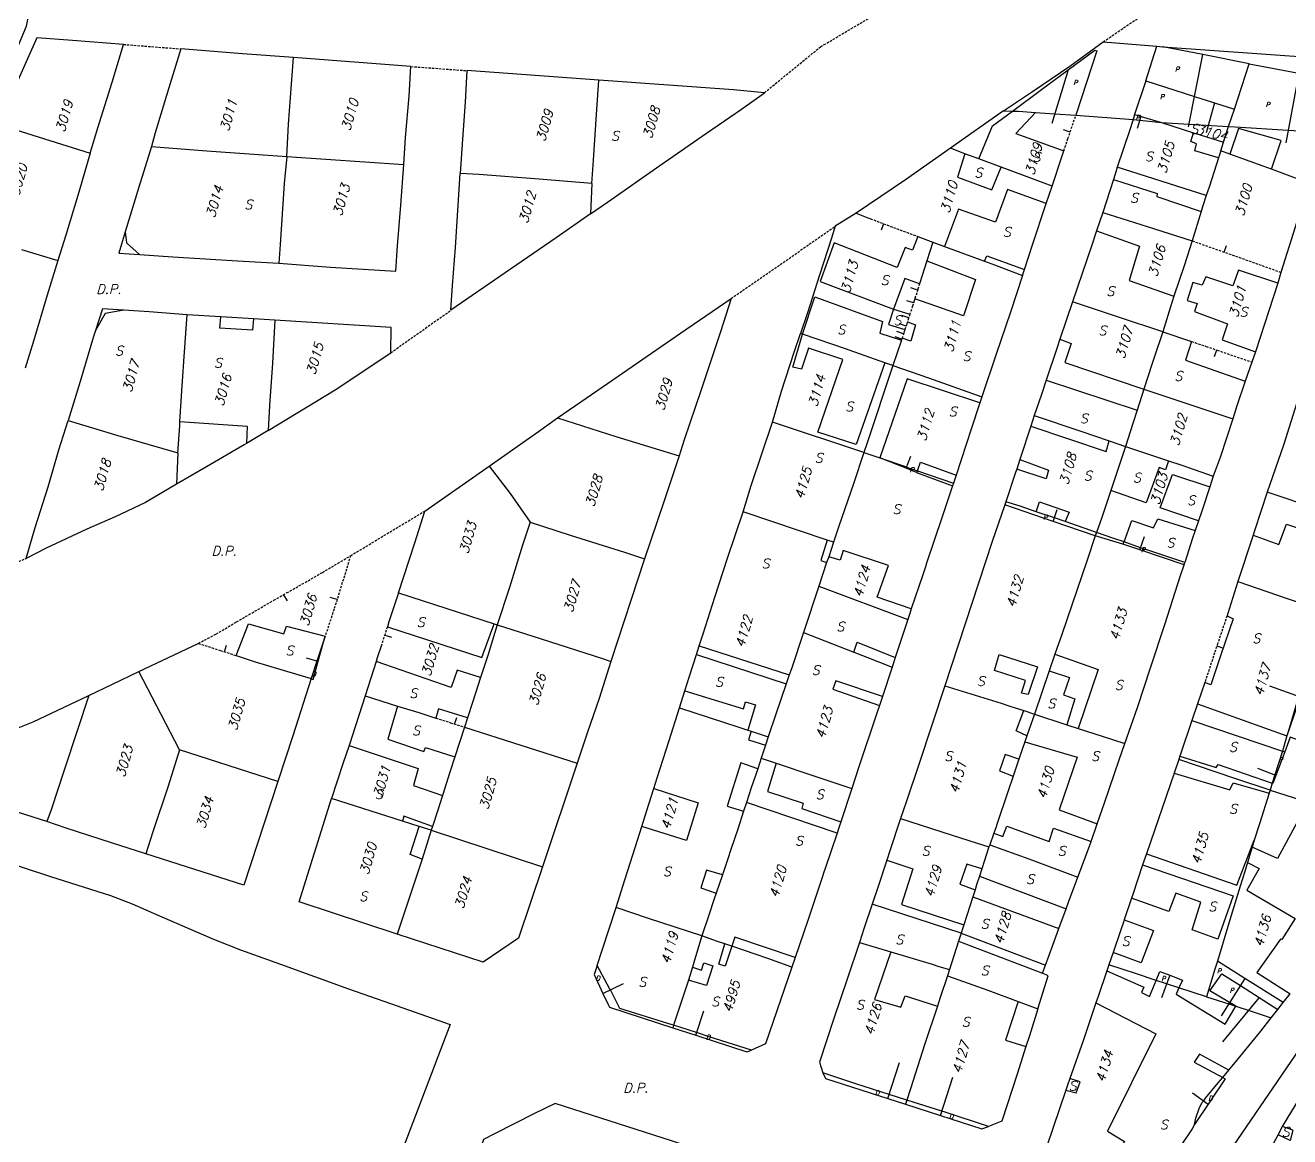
# Model space of a CAD drawing. Extents: x -334462 to -332769, y -29481 to -26664.
# Drawn here: x -333851.5 to -333717.1, y -28510.7 to -28392.5 of the extents above; entities that cross this region are included whole.
import ezdxf
from ezdxf.enums import TextEntityAlignment as Align

# ---------------------------------------------------------------- set-up
doc = ezdxf.new("R2010")
doc.units = 0
doc.header["$MEASUREMENT"] = 0
doc.linetypes.add('HIDDEN', pattern=[0.375, 0.25, -0.125])
for name, color, linetype in [('17', 7, 'CONTINUOUS'), ('18', 7, 'CONTINUOUS'), ('DP$DIVIDING$LINE', 7, 'CONTINUOUS'), ('ENC$$ST$$A$$TEXT', 7, 'CONTINUOUS'), ('ENCRO$$AREA$TEXT', 7, 'CONTINUOUS'), ('ENCROACHED$WALL', 7, 'CONTINUOUS'), ('MAP$SHEET$BOUND$', 7, 'CONTINUOUS'), ('PARCEL$BOUNDARY', 7, 'CONTINUOUS'), ('PARCEL$NUMBER', 7, 'CONTINUOUS'), ('STRUC$$FOOTPRINT', 7, 'CONTINUOUS')]:
    doc.layers.add(name, color=color, linetype=linetype)
doc.styles.add('ITALICT', font='ITALICT', dxfattribs={"height": 0.2})

msp = doc.modelspace()

# ---------------------------------------------------------------- linework, layer by layer
at = {"layer": '17', "color": 1, "linetype": 'Continuous'}
for p, q in [((-333740.45, -28403.91), (-333741.16, -28403.67)), ((-333824.06, -28453.1), (-333823.68, -28453.75))]:
    msp.add_line(p, q, dxfattribs=at)
at = {"layer": '18', "color": 1, "linetype": 'Continuous'}
for p, q in [((-333760.28, -28413.65), (-333760.55, -28414.35)), ((-333724.08, -28416.66), (-333723.83, -28415.96)), ((-333756.66, -28420.7), (-333757.38, -28420.48)), ((-333757.1, -28422.07), (-333757.81, -28421.84)), ((-333757.6, -28423.64), (-333758.32, -28423.41)), ((-333758.16, -28425.36), (-333758.87, -28425.12)), ((-333757.89, -28424.53), (-333758.6, -28424.31)), ((-333758.34, -28425.92), (-333759.05, -28425.68)), ((-333724.88, -28427.08), (-333725.12, -28427.79)), ((-333818.37, -28453.62), (-333819.09, -28453.4)), ((-333813.31, -28457.4), (-333812.59, -28457.63)), ((-333830.34, -28459.17), (-333830.11, -28458.45)), ((-333724.84, -28458.54), (-333724.13, -28458.78)), ((-333805.87, -28466.85), (-333805.64, -28466.14))]:
    msp.add_line(p, q, dxfattribs=at)
at = {"layer": 'DP$DIVIDING$LINE', "color": 30, "linetype": 'HIDDEN'}
for p, q in [((-333736.93, -28394.3), (-333726.29, -28387.09)), ((-333841.08, -28394.58), (-333834.98, -28395.06)), ((-333810.53, -28396.93), (-333804.56, -28397.37)), ((-333776.49, -28421.61), (-333765.41, -28413.92)), ((-333812.67, -28427.37), (-333806.27, -28422.85)), ((-333816.93, -28448.95), (-333809.05, -28444.2)), ((-333858.73, -28452.44), (-333851.43, -28449.24))]:
    msp.add_line(p, q, dxfattribs=at)
msp.add_lwpolyline([(-333772.95, -28399.72), (-333766.97, -28394.83), (-333757.17, -28389.03)], dxfattribs=at)
at = {"layer": 'ENC$$ST$$A$$TEXT', "color": 1, "linetype": 'Continuous'}
for p, q in [((-333727.86, -28403.33), (-333726.35, -28395.66)), ((-333740.66, -28397.3), (-333742.41, -28402.99)), ((-333716.13, -28397.63), (-333717.53, -28405.05)), ((-333725.09, -28400.79), (-333725.97, -28403.98)), ((-333732.92, -28402.25), (-333733.31, -28403.53)), ((-333757.89, -28439.65), (-333757.38, -28438.38)), ((-333742.24, -28445.3), (-333741.81, -28444.05)), ((-333733.03, -28448.33), (-333732.55, -28446.92)), ((-333820.38, -28460.19), (-333821.63, -28459.84)), ((-333715.96, -28463.99), (-333719.21, -28462.82)), ((-333718.57, -28472.31), (-333720.51, -28471.58)), ((-333729.85, -28493.57), (-333730.75, -28495.95)), ((-333790.11, -28495.49), (-333787.91, -28494.45)), ((-333720.36, -28495.93), (-333724.24, -28500.65)), ((-333780.24, -28499.94), (-333779.4, -28497.34)), ((-333759.81, -28506.68), (-333758.58, -28502.85)), ((-333754.23, -28508.47), (-333752.92, -28504.39)), ((-333725.79, -28507.3), (-333727.45, -28506.12))]:
    msp.add_line(p, q, dxfattribs=at)
at = {"layer": 'ENC$$ST$$A$$TEXT', "color": 30, "linetype": 'Continuous'}
msp.add_lwpolyline([(-333732.39, -28398.46), (-333727.23, -28400.11), (-333722.96, -28401.47)], dxfattribs=at)
at = {"layer": 'ENCRO$$AREA$TEXT', "color": 5, "linetype": 'Continuous'}
msp.add_line((-333721.87, -28493.9), (-333724.38, -28497.88), dxfattribs=at)
at = {"layer": 'ENCROACHED$WALL', "color": 5, "linetype": 'Continuous'}
for points in [[(-333715.5, -28467.13), (-333716.08, -28468.61), (-333717.07, -28468.26), (-333717.63, -28469.8)], [(-333717.8, -28496.47), (-333721.87, -28493.9), (-333724.79, -28492.06)]]:
    msp.add_lwpolyline(points, dxfattribs=at)
at = {"layer": 'MAP$SHEET$BOUND$', "color": 6, "linetype": 'Continuous'}
for points in [[(-333855.6, -28398.56), (-333853.9, -28398.63), (-333851.37, -28392.64), (-333850.1, -28386.03)], [(-333761.59, -28570.27), (-333751.45, -28555.11), (-333740.7, -28537.48), (-333715.03, -28499.92), (-333686.12, -28461.22), (-333669.68, -28442.41)]]:
    msp.add_lwpolyline(points, dxfattribs=at)
at = {"layer": 'PARCEL$BOUNDARY', "color": 7, "linetype": 'Continuous'}
for p, q in [((-333736.93, -28394.3), (-333731.23, -28394.78)), ((-333731.23, -28394.78), (-333730.58, -28394.83)), ((-333730.58, -28394.83), (-333667.71, -28399.4)), ((-333810.53, -28396.93), (-333823.01, -28395.98)), ((-333790.54, -28398.38), (-333804.56, -28397.37)), ((-333747.52, -28401.65), (-333753.18, -28405.63)), ((-333747.52, -28401.65), (-333746.59, -28401.68)), ((-333739.84, -28402.11), (-333733.74, -28402.55)), ((-333854.45, -28403.08), (-333844.6, -28406.13)), ((-333730.74, -28402.88), (-333727.35, -28403.97)), ((-333724.16, -28404.98), (-333723.63, -28403.31)), ((-333724.43, -28405.91), (-333724.16, -28404.98)), ((-333823.72, -28406.49), (-333811.28, -28407.36)), ((-333751.64, -28406.21), (-333753.18, -28405.63)), ((-333750.14, -28406.76), (-333751.64, -28406.21)), ((-333724.43, -28405.91), (-333724.67, -28406.65)), ((-333723.47, -28406.26), (-333724.43, -28405.91)), ((-333747.78, -28407.63), (-333750.14, -28406.76)), ((-333735.84, -28408.93), (-333736.98, -28412.45)), ((-333715.07, -28409.32), (-333719.05, -28407.86)), ((-333791.28, -28409.36), (-333791.44, -28412.61)), ((-333742.98, -28411.5), (-333742.34, -28409.66)), ((-333763.18, -28412.52), (-333765.41, -28413.92)), ((-333763.18, -28412.52), (-333761.94, -28413.02)), ((-333736.98, -28412.45), (-333737.63, -28414.42)), ((-333726.51, -28412.34), (-333727.48, -28415.47)), ((-333756.63, -28415.01), (-333755.05, -28415.6)), ((-333755.05, -28415.6), (-333755.68, -28417.6)), ((-333755.05, -28415.6), (-333753.8, -28416.06)), ((-333851.9, -28416.38), (-333848.04, -28417.56)), ((-333753.8, -28416.06), (-333749.56, -28417.63)), ((-333755.68, -28417.6), (-333756.45, -28420.03)), ((-333745.5, -28419.14), (-333745.3, -28418.52)), ((-333718.04, -28418.82), (-333718.36, -28419.98)), ((-333718.36, -28419.98), (-333720.73, -28427.26)), ((-333740.19, -28421.96), (-333741.54, -28425.94)), ((-333830.73, -28423.54), (-333834.3, -28423.33)), ((-333827.25, -28423.78), (-333830.73, -28423.54)), ((-333824.98, -28423.9), (-333827.25, -28423.78)), ((-333768.88, -28425.4), (-333769.11, -28425.32)), ((-333730.6, -28425.13), (-333727.54, -28426.17)), ((-333758.38, -28426.04), (-333759.29, -28428.74)), ((-333720.73, -28427.26), (-333721.15, -28428.36)), ((-333759.29, -28428.74), (-333760.15, -28428.44)), ((-333721.15, -28428.36), (-333721.83, -28430.38)), ((-333732.6, -28431.24), (-333733.33, -28433.49)), ((-333749.84, -28432.07), (-333750.04, -28432.68)), ((-333744.26, -28434.06), (-333744.64, -28435.18)), ((-333825.68, -28435.63), (-333828.01, -28437.01)), ((-333762.37, -28437.96), (-333772.09, -28434.75)), ((-333744.64, -28435.18), (-333745.8, -28438.73)), ((-333736.3, -28436.74), (-333734.57, -28437.33)), ((-333734.57, -28437.33), (-333729.99, -28438.85)), ((-333835.31, -28438.03), (-333835.44, -28441.36)), ((-333762.37, -28437.96), (-333760.66, -28438.55)), ((-333745.8, -28438.73), (-333746.13, -28439.75)), ((-333809.05, -28444.2), (-333802.2, -28439.43)), ((-333756.68, -28439.92), (-333752.84, -28441.23)), ((-333752.84, -28441.23), (-333752.94, -28441.51)), ((-333752.57, -28440.39), (-333752.84, -28441.23)), ((-333725.23, -28440.5), (-333725.61, -28441.64)), ((-333713.3, -28444.27), (-333719.51, -28442.19)), ((-333747.28, -28443.22), (-333747.39, -28443.53)), ((-333766.28, -28447.3), (-333775.22, -28444.3)), ((-333737.64, -28446.48), (-333740.97, -28445.32)), ((-333726.81, -28445.23), (-333727.17, -28446.27)), ((-333737.64, -28446.48), (-333737.77, -28446.84)), ((-333721, -28446.78), (-333722.61, -28451.71)), ((-333765.59, -28447.52), (-333766.28, -28447.3)), ((-333765.59, -28447.52), (-333766.11, -28449.06)), ((-333785.69, -28449.29), (-333789.26, -28460.2)), ((-333766.11, -28449.06), (-333766.33, -28449.68)), ((-333766.33, -28449.68), (-333767.17, -28452.18)), ((-333728.33, -28449.92), (-333728.25, -28449.67)), ((-333767.17, -28452.18), (-333768.79, -28457.13)), ((-333801.67, -28456.19), (-333801.34, -28456.29)), ((-333757.71, -28455.72), (-333759.04, -28459.77)), ((-333768.79, -28457.13), (-333763.45, -28459.2)), ((-333839.45, -28461.28), (-333833.13, -28458.27)), ((-333780.16, -28459.45), (-333779.87, -28458.55)), ((-333814.22, -28460.19), (-333815.39, -28463.87)), ((-333759.04, -28459.77), (-333759.38, -28460.8)), ((-333759.38, -28460.8), (-333760.4, -28463.92)), ((-333742.66, -28461.19), (-333744.22, -28465.8)), ((-333770.3, -28461.63), (-333770.62, -28462.58)), ((-333726.12, -28462.43), (-333726.9, -28464.72)), ((-333815.39, -28463.87), (-333817.08, -28469.12)), ((-333815.39, -28463.87), (-333811.95, -28464.94)), ((-333781.98, -28465.14), (-333781.41, -28463.33)), ((-333760.4, -28463.92), (-333760.72, -28464.89)), ((-333745.38, -28465.42), (-333744.22, -28465.8)), ((-333726.9, -28464.72), (-333727.5, -28466.47)), ((-333804.51, -28466.2), (-333804.83, -28467.18)), ((-333744.22, -28465.8), (-333740.8, -28466.92)), ((-333740.8, -28466.92), (-333739.61, -28467.31)), ((-333727.5, -28466.47), (-333728.78, -28470.28)), ((-333804.83, -28467.18), (-333805.84, -28470.33)), ((-333804.83, -28467.18), (-333792.86, -28471.02)), ((-333774.72, -28467.5), (-333774.36, -28467.62)), ((-333774.36, -28467.62), (-333772.54, -28468.22)), ((-333772.54, -28468.22), (-333772.83, -28469.1)), ((-333745.04, -28468.1), (-333745.27, -28468.76)), ((-333717.4, -28468.12), (-333717.89, -28469.72)), ((-333824.67, -28472.97), (-333835.11, -28469.59)), ((-333772.83, -28469.1), (-333773.28, -28470.48)), ((-333745.27, -28468.76), (-333745.89, -28470.58)), ((-333792.86, -28471.02), (-333796.53, -28482.02)), ((-333773.28, -28470.48), (-333773.66, -28471.6)), ((-333773.28, -28470.48), (-333771.69, -28471.01)), ((-333745.89, -28470.58), (-333746.5, -28472.39)), ((-333728.9, -28470.63), (-333729.39, -28472.07)), ((-333728.78, -28470.28), (-333728.9, -28470.63)), ((-333729.39, -28472.07), (-333732.33, -28480.64)), ((-333763.64, -28473.69), (-333764.83, -28477.24)), ((-333718.96, -28473.13), (-333719.19, -28473.87)), ((-333811.42, -28477.19), (-333818.96, -28474.78)), ((-333719.19, -28473.87), (-333719.3, -28474.21)), ((-333774.86, -28475.2), (-333775.16, -28476.13)), ((-333809.63, -28477.75), (-333811.42, -28477.19)), ((-333738.22, -28479.35), (-333737.56, -28477.46)), ((-333808.36, -28478.15), (-333809.63, -28477.75)), ((-333808.36, -28478.15), (-333809.34, -28481.21)), ((-333808.23, -28477.76), (-333808.36, -28478.15)), ((-333808.36, -28478.15), (-333796.53, -28482.02)), ((-333749.08, -28479.92), (-333749.84, -28482.26)), ((-333748.97, -28479.71), (-333749.08, -28479.92)), ((-333721.09, -28479.93), (-333721.59, -28481.56)), ((-333720.87, -28479.21), (-333721.09, -28479.93)), ((-333809.34, -28481.21), (-333811.97, -28489.21)), ((-333777.41, -28482.89), (-333778.07, -28484.85)), ((-333749.84, -28482.26), (-333750.09, -28483.04)), ((-333750.79, -28485.22), (-333751.73, -28488.19)), ((-333750.55, -28484.48), (-333750.79, -28485.22)), ((-333733.91, -28485.36), (-333734.7, -28487.69)), ((-333741.64, -28488.59), (-333740.87, -28486.52)), ((-333752.03, -28489.09), (-333752.31, -28489.95)), ((-333776.4, -28490.49), (-333777.14, -28490.23)), ((-333762.83, -28490.1), (-333759.52, -28491.09)), ((-333752.31, -28489.95), (-333753.28, -28492.96)), ((-333735.88, -28491.15), (-333736.33, -28492.46)), ((-333769.67, -28491.67), (-333770.02, -28492.7)), ((-333743.38, -28493.35), (-333743.08, -28492.51)), ((-333736.33, -28492.46), (-333736.54, -28493.1)), ((-333780.6, -28492.72), (-333781.03, -28494.08)), ((-333753.28, -28492.96), (-333753.47, -28493.63)), ((-333725.96, -28495.86), (-333728.88, -28494.91)), ((-333745.96, -28496.37), (-333743.89, -28497.15)), ((-333718.37, -28497.2), (-333717.8, -28496.47)), ((-333717.8, -28496.47), (-333717.07, -28495.54)), ((-333719.08, -28498.1), (-333718.37, -28497.2)), ((-333717.86, -28509.66), (-333713.48, -28502.4)), ((-333724.22, -28504.44), (-333723.58, -28503.67)), ((-333718.33, -28510.55), (-333717.86, -28509.66)), ((-333716.77, -28510.05), (-333717.86, -28509.66))]:
    msp.add_line(p, q, dxfattribs=at)
for points in [[(-333841.08, -28394.58), (-333846.48, -28394.16), (-333850.28, -28393.87), (-333851.98, -28397.7), (-333854.45, -28403.08)], [(-333747.52, -28401.65), (-333744.43, -28399.59), (-333740.49, -28396.88), (-333736.93, -28394.3)], [(-333844.6, -28406.13), (-333843.81, -28403.45), (-333842.29, -28398.6), (-333841.08, -28394.58)], [(-333834.98, -28395.06), (-333836.27, -28399.21), (-333837.71, -28404), (-333838.11, -28405.45)], [(-333823.01, -28395.98), (-333828.44, -28395.57), (-333834.98, -28395.06)], [(-333823.72, -28406.49), (-333823.54, -28403.06), (-333823.01, -28395.98)], [(-333811.28, -28407.36), (-333811.08, -28404.47), (-333810.72, -28400.08), (-333810.53, -28396.93)], [(-333804.56, -28397.37), (-333804.77, -28400.74), (-333805.03, -28404.66), (-333805.28, -28408.3)], [(-333791.28, -28409.36), (-333791.12, -28406.89), (-333790.81, -28402.03), (-333790.54, -28398.38)], [(-333772.95, -28399.72), (-333776.22, -28399.41), (-333790.54, -28398.38)], [(-333791.44, -28412.61), (-333789.62, -28411.34), (-333784.06, -28407.45), (-333779.09, -28404.01), (-333775.39, -28401.46), (-333772.95, -28399.72)], [(-333746.59, -28401.68), (-333745.95, -28401.69), (-333744.12, -28401.82)], [(-333744.12, -28401.82), (-333742.09, -28401.96), (-333739.84, -28402.11)], [(-333733.74, -28402.55), (-333734.15, -28403.77), (-333735.43, -28407.64)], [(-333733.74, -28402.55), (-333733.03, -28402.62), (-333730.74, -28402.88)], [(-333730.74, -28402.88), (-333727.81, -28403.06), (-333723.63, -28403.31)], [(-333723.63, -28403.31), (-333722.89, -28403.33), (-333717.28, -28403.7), (-333715.49, -28403.82), (-333713.34, -28403.97)], [(-333727.35, -28403.97), (-333727.1, -28404.05), (-333724.16, -28404.98)], [(-333844.6, -28406.13), (-333845.82, -28410.29), (-333847.21, -28414.85), (-333848.04, -28417.56)], [(-333838.11, -28405.45), (-333839.45, -28409.76), (-333840.89, -28414.51)], [(-333838.11, -28405.45), (-333832.23, -28405.9), (-333823.72, -28406.49)], [(-333823.72, -28406.49), (-333823.98, -28409.36), (-333824.41, -28415.87), (-333824.56, -28417.85)], [(-333753.18, -28405.63), (-333757.95, -28408.97), (-333763.18, -28412.52)], [(-333742.34, -28409.66), (-333741.33, -28406.52), (-333741.12, -28405.9)], [(-333719.05, -28407.86), (-333720.43, -28407.35), (-333723.47, -28406.26)], [(-333824.56, -28417.85), (-333819.06, -28418.26), (-333812.13, -28418.7), (-333811.93, -28415.99), (-333811.6, -28411.68), (-333811.28, -28407.36)], [(-333742.34, -28409.66), (-333747.12, -28407.87), (-333747.78, -28407.63)], [(-333735.43, -28407.64), (-333735.55, -28408.02), (-333735.84, -28408.93)], [(-333724.67, -28406.65), (-333725.64, -28409.66), (-333725.97, -28410.65)], [(-333806.27, -28422.85), (-333806.1, -28420.21), (-333805.79, -28416.18), (-333805.5, -28411.68), (-333805.28, -28408.3)], [(-333791.28, -28409.36), (-333796.9, -28408.92), (-333803.3, -28408.43), (-333805.28, -28408.3)], [(-333715.07, -28409.32), (-333716.54, -28414.01), (-333718.04, -28418.82)], [(-333745.3, -28418.52), (-333744.43, -28415.91), (-333742.98, -28411.5)], [(-333725.97, -28410.65), (-333726.36, -28411.87), (-333726.51, -28412.34)], [(-333791.44, -28412.61), (-333795.08, -28415.14), (-333800.51, -28418.86), (-333806.27, -28422.85)], [(-333736.98, -28412.45), (-333731.57, -28414.15), (-333727.48, -28415.47)], [(-333840.89, -28414.51), (-333841.56, -28416.78), (-333839.37, -28416.93)], [(-333765.41, -28413.92), (-333765.8, -28415.17), (-333767.09, -28419.11), (-333768.38, -28423.12), (-333769.11, -28425.32)], [(-333737.63, -28414.42), (-333738.14, -28415.93), (-333740.19, -28421.96)], [(-333727.48, -28415.47), (-333728.32, -28418.12), (-333729.41, -28421.35)], [(-333839.37, -28416.93), (-333835.84, -28417.17), (-333828.96, -28417.61), (-333824.56, -28417.85)], [(-333848.04, -28417.56), (-333849.17, -28421.24), (-333850.65, -28426.14), (-333851.53, -28429)], [(-333749.56, -28417.63), (-333748.78, -28417.92), (-333745.5, -28419.14)], [(-333745.5, -28419.14), (-333746.8, -28423.05), (-333748.3, -28427.51), (-333749.84, -28432.07)], [(-333794.93, -28434.3), (-333793.01, -28432.99), (-333789.04, -28430.25), (-333781.85, -28425.28), (-333776.49, -28421.61)], [(-333776.49, -28421.61), (-333777.62, -28425.16), (-333779.67, -28431.3), (-333781.46, -28436.64), (-333782, -28438.33)], [(-333730.6, -28425.13), (-333735.3, -28423.57), (-333740.19, -28421.96)], [(-333729.41, -28421.35), (-333729.79, -28422.48), (-333730.6, -28425.13)], [(-333841.05, -28422.84), (-333843.29, -28422.69), (-333844.04, -28425)], [(-333834.3, -28423.33), (-333838.33, -28423.02), (-333841.05, -28422.84)], [(-333835.07, -28434.67), (-333834.82, -28430.88), (-333834.59, -28427.28), (-333834.3, -28423.33)], [(-333824.98, -28423.9), (-333825.25, -28428.46), (-333825.54, -28432.99), (-333825.68, -28435.63)], [(-333812.67, -28427.37), (-333812.62, -28424.7), (-333824.98, -28423.9)], [(-333844.04, -28425), (-333844.25, -28425.63), (-333845.68, -28430.43), (-333846.95, -28434.58)], [(-333772.09, -28434.75), (-333771.14, -28431.47), (-333769.77, -28427.32), (-333769.11, -28425.32)], [(-333730.6, -28425.13), (-333731.53, -28427.87), (-333731.77, -28428.61), (-333732.6, -28431.24)], [(-333760.15, -28428.44), (-333763.93, -28427.11), (-333764.22, -28427), (-333768.88, -28425.4)], [(-333741.54, -28425.94), (-333741.87, -28426.91), (-333742.99, -28430.28)], [(-333825.68, -28435.63), (-333818.57, -28431.33), (-333812.67, -28427.37)], [(-333759.29, -28428.74), (-333762.05, -28437.06), (-333762.37, -28437.96)], [(-333759.29, -28428.74), (-333755.5, -28430.04), (-333749.84, -28432.07)], [(-333742.99, -28430.28), (-333743.5, -28431.81), (-333744.26, -28434.06)], [(-333721.83, -28430.38), (-333722.72, -28433.03), (-333723.17, -28434.41)], [(-333750.04, -28432.68), (-333750.98, -28435.5), (-333752.57, -28440.39)], [(-333716.36, -28432.7), (-333717.76, -28437.18), (-333719.51, -28442.19)], [(-333851.43, -28449.24), (-333850.46, -28445.95), (-333849.09, -28441.63), (-333847.93, -28437.69), (-333846.95, -28434.58)], [(-333846.95, -28434.58), (-333841.66, -28436.17), (-333835.31, -28438.03)], [(-333835.31, -28438.03), (-333835.1, -28435.13), (-333835.07, -28434.67)], [(-333802.2, -28439.43), (-333796.95, -28435.76), (-333794.93, -28434.3)], [(-333794.93, -28434.3), (-333788.73, -28436.29), (-333782, -28438.33)], [(-333744.26, -28434.06), (-333739.32, -28435.72), (-333736.3, -28436.74)], [(-333733.33, -28433.49), (-333733.78, -28434.9), (-333734.57, -28437.33)], [(-333723.17, -28434.41), (-333724.51, -28438.51), (-333725.23, -28440.5)], [(-333775.22, -28444.3), (-333774.36, -28441.49), (-333772.09, -28434.75)], [(-333828.01, -28437.01), (-333828.23, -28437.15), (-333832.26, -28439.51), (-333835.44, -28441.36)], [(-333734.57, -28437.33), (-333735.74, -28440.84), (-333736.13, -28442.02)], [(-333782, -28438.33), (-333783.61, -28443.1), (-333785.05, -28447.4), (-333785.69, -28449.29)], [(-333762.37, -28437.96), (-333763.49, -28441.3), (-333765.02, -28445.8), (-333765.59, -28447.52)], [(-333760.66, -28438.55), (-333758.06, -28439.44), (-333757.84, -28439.52), (-333756.68, -28439.92)], [(-333802.2, -28439.43), (-333799.98, -28442.35), (-333797.84, -28445.38)], [(-333746.13, -28439.75), (-333746.24, -28440.09), (-333747.28, -28443.22)], [(-333729.99, -28438.85), (-333728.56, -28439.32), (-333725.23, -28440.5)], [(-333835.44, -28441.36), (-333838.72, -28443.28), (-333841.96, -28444.82), (-333844.96, -28446.12), (-333849.29, -28448.15), (-333851.43, -28449.24)], [(-333752.94, -28441.51), (-333754.06, -28444.81), (-333755.71, -28449.76), (-333755.83, -28450.12), (-333756.12, -28450.98), (-333757.33, -28454.61)], [(-333736.13, -28442.02), (-333737.09, -28444.9), (-333737.64, -28446.48)], [(-333725.61, -28441.64), (-333726.46, -28444.23), (-333726.81, -28445.23)], [(-333719.51, -28442.19), (-333720.85, -28446.32), (-333721, -28446.78)], [(-333747.39, -28443.53), (-333748.72, -28447.44), (-333753.76, -28462.78)], [(-333744.05, -28444.28), (-333745.76, -28443.7), (-333747.28, -28443.22)], [(-333811.84, -28452.91), (-333810.11, -28447.58), (-333809.05, -28444.2)], [(-333797.84, -28445.38), (-333798.65, -28447.84), (-333800.05, -28452.35), (-333801.34, -28456.29)], [(-333797.84, -28445.38), (-333793.59, -28446.78), (-333787.8, -28448.59), (-333785.69, -28449.29)], [(-333779.87, -28458.55), (-333779.45, -28457.27), (-333778.21, -28453.37), (-333776.86, -28449.23), (-333775.22, -28444.3)], [(-333740.97, -28445.32), (-333742.12, -28444.93), (-333744.05, -28444.28)], [(-333734.72, -28447.48), (-333735.79, -28447.11), (-333737.64, -28446.48)], [(-333727.17, -28446.27), (-333727.45, -28447.07), (-333728.25, -28449.67)], [(-333737.77, -28446.84), (-333738.65, -28449.41), (-333741.32, -28457.34), (-333742.06, -28459.41)], [(-333728.25, -28449.67), (-333731.77, -28448.52), (-333732.95, -28448.1), (-333734.72, -28447.48)], [(-333734.63, -28468.91), (-333733.28, -28465.1), (-333731.92, -28460.88), (-333730.38, -28456.28), (-333728.7, -28451.07), (-333728.33, -28449.92)], [(-333722.61, -28451.71), (-333723.68, -28455.08), (-333723.77, -28455.35)], [(-333722.61, -28451.71), (-333717.37, -28453.49), (-333713.72, -28454.72)], [(-333811.84, -28452.91), (-333812.85, -28456), (-333813.02, -28456.53)], [(-333811.84, -28452.91), (-333805.48, -28454.96), (-333801.67, -28456.19)], [(-333757.33, -28454.61), (-333757.5, -28455.11), (-333757.71, -28455.72)], [(-333819.64, -28457.52), (-333820.51, -28460.15), (-333821.13, -28462)], [(-333801.34, -28456.29), (-333802.34, -28459.56), (-333803.11, -28461.89)], [(-333801.34, -28456.29), (-333796.78, -28457.76), (-333790.06, -28459.92), (-333789.26, -28460.2)], [(-333768.79, -28457.13), (-333770.08, -28460.98), (-333770.3, -28461.63)], [(-333813.62, -28458.36), (-333814.1, -28459.82), (-333814.22, -28460.19)], [(-333829.08, -28459.57), (-333827.07, -28460.22), (-333821.13, -28462)], [(-333789.26, -28460.2), (-333790.52, -28464.14), (-333791.74, -28467.72), (-333792.86, -28471.02)], [(-333781.41, -28463.33), (-333780.91, -28461.76), (-333780.16, -28459.45)], [(-333763.45, -28459.2), (-333762.04, -28459.75), (-333759.38, -28460.8)], [(-333742.06, -28459.41), (-333742.1, -28459.52), (-333742.66, -28461.19)], [(-333844.76, -28463.83), (-333842.25, -28462.6), (-333839.45, -28461.28)], [(-333835.11, -28469.59), (-333837.06, -28465.82), (-333839.45, -28461.28)], [(-333715.29, -28461.02), (-333715.76, -28462.57), (-333715.96, -28463.23), (-333717.12, -28467.23), (-333717.4, -28468.12)], [(-333821.13, -28462), (-333823.08, -28468.12), (-333824.67, -28472.97)], [(-333803.11, -28461.89), (-333803.99, -28464.56), (-333804.51, -28466.2)], [(-333770.62, -28462.58), (-333771.72, -28465.8), (-333772.54, -28468.22)], [(-333753.76, -28462.78), (-333756.51, -28471.04), (-333757.84, -28475.04), (-333758.47, -28476.91)], [(-333753.76, -28462.78), (-333747.78, -28464.65), (-333746.85, -28464.95), (-333745.38, -28465.42)], [(-333866.47, -28471.68), (-333859.52, -28469.5), (-333852.28, -28467.25), (-333850.69, -28466.61), (-333844.76, -28463.83)], [(-333844.76, -28463.83), (-333845.97, -28467.47), (-333847.39, -28471.77), (-333848.76, -28475.99), (-333849.22, -28477.23)], [(-333811.95, -28464.94), (-333809.69, -28465.64), (-333807.87, -28466.22)], [(-333784.71, -28473.72), (-333784.36, -28472.58), (-333783.07, -28468.6), (-333781.98, -28465.14)], [(-333781.98, -28465.14), (-333775.68, -28467.19), (-333774.72, -28467.5)], [(-333760.72, -28464.89), (-333760.98, -28465.68), (-333762.9, -28471.39), (-333763.64, -28473.69)], [(-333744.22, -28465.8), (-333744.84, -28467.52), (-333745.04, -28468.1)], [(-333739.61, -28467.31), (-333737.05, -28468.15), (-333734.63, -28468.91)], [(-333835.11, -28469.59), (-333836.34, -28473.46), (-333837.97, -28478.33), (-333838.71, -28480.64)], [(-333817.08, -28469.12), (-333817.74, -28471.08), (-333818.96, -28474.78)], [(-333737.56, -28477.46), (-333736.79, -28475.24), (-333735.22, -28470.65), (-333734.63, -28468.91)], [(-333805.84, -28470.33), (-333806.37, -28471.98), (-333807.16, -28474.44)], [(-333771.69, -28471.01), (-333767.8, -28472.31), (-333763.64, -28473.69)], [(-333719.19, -28473.87), (-333722.94, -28472.63), (-333728.9, -28470.63)], [(-333717.89, -28469.72), (-333718.34, -28471.15), (-333718.69, -28472.26), (-333718.96, -28473.13)], [(-333849.22, -28477.23), (-333855.06, -28475.39), (-333862.84, -28472.89), (-333866.47, -28471.68)], [(-333773.66, -28471.6), (-333774.36, -28473.64), (-333774.86, -28475.2)], [(-333869.3, -28472.66), (-333865.56, -28475.02), (-333858.2, -28479.6), (-333856.41, -28480.6), (-333854.8, -28481.12), (-333848.83, -28483.05), (-333842.46, -28485.07), (-333840.16, -28485.96), (-333837.24, -28487.23), (-333831.52, -28489.74), (-333828.63, -28490.88), (-333824.4, -28492.4), (-333817.17, -28495.01), (-333812.69, -28496.58), (-333806.36, -28498.82), (-333807.36, -28501.48), (-333809.29, -28506.53), (-333811.63, -28512.66), (-333812.77, -28515.58)], [(-333824.67, -28472.97), (-333828.28, -28483.99), (-333838.71, -28480.64)], [(-333746.5, -28472.39), (-333747.02, -28473.96), (-333748.27, -28477.65), (-333748.31, -28477.77), (-333748.54, -28478.45)], [(-333811.97, -28489.21), (-333822.41, -28485.77), (-333818.96, -28474.78)], [(-333807.16, -28474.44), (-333807.71, -28476.13), (-333808.23, -28477.76)], [(-333785.98, -28477.76), (-333785.48, -28476.17), (-333784.71, -28473.72)], [(-333719.3, -28474.21), (-333720.33, -28477.46), (-333720.87, -28479.21)], [(-333719.19, -28473.87), (-333714.2, -28475.48), (-333709.52, -28477.05)], [(-333775.16, -28476.13), (-333775.77, -28478.02), (-333776.51, -28480.21), (-333776.83, -28481.17), (-333777.24, -28482.36), (-333777.41, -28482.89)], [(-333838.71, -28480.64), (-333842.34, -28479.48), (-333847.16, -28477.92), (-333849.22, -28477.23)], [(-333764.83, -28477.24), (-333765.08, -28477.98), (-333765.22, -28478.46)], [(-333758.47, -28476.91), (-333759.62, -28480.33), (-333759.94, -28481.33)], [(-333758.47, -28476.91), (-333753.1, -28478.63), (-333751.2, -28479.24), (-333749.08, -28479.92)], [(-333788.71, -28486.35), (-333787.78, -28483.42), (-333786.64, -28479.86), (-333785.98, -28477.76)], [(-333765.22, -28478.46), (-333766.5, -28482.23), (-333766.64, -28482.62), (-333766.82, -28483.18), (-333768.33, -28487.73), (-333769.67, -28491.67)], [(-333748.54, -28478.45), (-333748.58, -28478.55), (-333748.97, -28479.71)], [(-333748.97, -28479.71), (-333744.82, -28481.19), (-333739.62, -28483.14)], [(-333739.62, -28483.14), (-333738.39, -28479.85), (-333738.22, -28479.35)], [(-333759.94, -28481.33), (-333760.85, -28484.12), (-333761.48, -28486.01)], [(-333732.33, -28480.64), (-333732.6, -28481.42), (-333732.74, -28481.84)], [(-333721.59, -28481.56), (-333721.89, -28482.52), (-333722.37, -28484.09), (-333723.47, -28487.68), (-333724.79, -28492.06)], [(-333796.53, -28482.02), (-333799.1, -28489.63), (-333802.85, -28492.17), (-333811.97, -28489.21)], [(-333750.09, -28483.04), (-333750.39, -28483.95), (-333750.55, -28484.48)], [(-333732.74, -28481.84), (-333733.78, -28484.97), (-333733.91, -28485.36)], [(-333740.87, -28486.52), (-333740.61, -28485.81), (-333739.62, -28483.14)], [(-333778.07, -28484.85), (-333778.28, -28485.45), (-333778.86, -28487.18), (-333779.6, -28489.38)], [(-333790.73, -28492.54), (-333790.15, -28490.78), (-333788.71, -28486.35)], [(-333779.6, -28489.38), (-333785.25, -28487.52), (-333788.71, -28486.35)], [(-333761.48, -28486.01), (-333762.34, -28488.54), (-333762.83, -28490.1)], [(-333751.73, -28488.19), (-333751.84, -28488.51), (-333752.03, -28489.09)], [(-333734.7, -28487.69), (-333734.75, -28487.82), (-333735.09, -28488.83), (-333735.88, -28491.15)], [(-333779.6, -28489.38), (-333780.36, -28491.97), (-333780.6, -28492.72)], [(-333777.14, -28490.23), (-333777.94, -28489.96), (-333779.6, -28489.38)], [(-333743.08, -28492.51), (-333742.3, -28490.36), (-333741.64, -28488.59)], [(-333770.02, -28492.7), (-333772.59, -28491.8), (-333776.4, -28490.49)], [(-333762.83, -28490.1), (-333764.15, -28493.99), (-333765.56, -28498.18), (-333767.1, -28502.81), (-333766.75, -28503.94)], [(-333759.52, -28491.09), (-333755.13, -28492.39), (-333754.4, -28492.62), (-333753.28, -28492.96)], [(-333731.29, -28494.12), (-333733.5, -28493.39), (-333736.33, -28492.46)], [(-333724.79, -28492.06), (-333725.05, -28492.91), (-333725.96, -28495.86)], [(-333782.6, -28498.89), (-333783.22, -28498.69), (-333788.3, -28497.09), (-333789.32, -28495.12), (-333789.4, -28494.98), (-333790.73, -28492.54)], [(-333770.02, -28492.7), (-333772.84, -28500.85), (-333774.3, -28501.54)], [(-333753.47, -28493.63), (-333754.26, -28495.93), (-333754.56, -28496.85)], [(-333753.47, -28493.63), (-333749.2, -28495.15), (-333745.96, -28496.37)], [(-333743.89, -28497.15), (-333742.78, -28493.62), (-333743.38, -28493.35)], [(-333736.54, -28493.1), (-333737.48, -28495.83), (-333737.71, -28496.49)], [(-333781.03, -28494.08), (-333781.61, -28495.91), (-333782.6, -28498.89)], [(-333728.88, -28494.91), (-333730.19, -28494.48), (-333731.29, -28494.12)], [(-333737.71, -28496.49), (-333739.04, -28500.45), (-333740.47, -28504.55)], [(-333725.96, -28495.86), (-333723.58, -28496.62), (-333722.84, -28496.86)], [(-333754.56, -28496.85), (-333755.88, -28500.85), (-333757.42, -28505.63), (-333757.82, -28506.84)], [(-333743.89, -28497.15), (-333744.78, -28500.01), (-333745.14, -28501.13)], [(-333722.84, -28496.86), (-333721.43, -28497.31), (-333719.08, -28498.1)], [(-333774.3, -28501.54), (-333778.8, -28500.11), (-333780.16, -28499.67), (-333782.6, -28498.89)], [(-333723.58, -28503.67), (-333722.72, -28502.64), (-333720.16, -28499.51), (-333719.08, -28498.1)], [(-333745.14, -28501.13), (-333746.06, -28504.08), (-333747.7, -28509.09), (-333749.12, -28509.64)], [(-333757.82, -28506.84), (-333759.67, -28506.25), (-333763.21, -28505.12), (-333766.75, -28503.94)], [(-333740.47, -28504.55), (-333740.71, -28505.26), (-333740.89, -28505.77)], [(-333727.24, -28509.44), (-333727.07, -28508.78), (-333726.7, -28507.63), (-333726.4, -28507.11), (-333726.28, -28506.96), (-333726.06, -28506.65), (-333724.7, -28505.01), (-333724.22, -28504.44)], [(-333740.89, -28505.77), (-333742.89, -28511.63), (-333742.24, -28511.85)], [(-333777.32, -28513.01), (-333782.81, -28511.17), (-333790.33, -28508.76), (-333795.19, -28507.2), (-333797.47, -28508.31), (-333801.57, -28510.38), (-333802.81, -28511.02), (-333803.75, -28513.95), (-333805.25, -28518.55), (-333806.99, -28523.8), (-333808.27, -28527.65)], [(-333749.12, -28509.64), (-333753.72, -28508.14), (-333754.09, -28508.02), (-333757.82, -28506.84)], [(-333729.05, -28512.23), (-333727.81, -28510.44), (-333727.43, -28509.88), (-333727.24, -28509.44)], [(-333723.14, -28519.22), (-333719.88, -28513.44), (-333718.33, -28510.55)]]:
    msp.add_lwpolyline(points, dxfattribs=at)
at = {"layer": 'PARCEL$BOUNDARY', "color": 2, "linetype": 'HIDDEN'}
for points in [[(-333741.12, -28405.9), (-333740.68, -28404.6), (-333739.84, -28402.11)], [(-333761.94, -28413.02), (-333761.68, -28413.12), (-333759.24, -28414.04), (-333756.63, -28415.01)], [(-333727.48, -28415.47), (-333723.57, -28416.84), (-333718.04, -28418.82)], [(-333756.45, -28420.03), (-333756.62, -28420.59), (-333756.64, -28420.64), (-333756.96, -28421.64)], [(-333756.96, -28421.64), (-333757.03, -28421.86), (-333757.2, -28422.4), (-333757.49, -28423.28)], [(-333757.49, -28423.28), (-333757.62, -28423.7), (-333757.74, -28424.07)], [(-333758.01, -28424.91), (-333758.05, -28425.03), (-333758.13, -28425.28), (-333758.31, -28425.82)], [(-333757.74, -28424.07), (-333757.82, -28424.33), (-333758.01, -28424.91)], [(-333758.31, -28425.82), (-333758.36, -28425.96), (-333758.38, -28426.04)], [(-333727.54, -28426.17), (-333726, -28426.69), (-333724.83, -28427.09), (-333721.15, -28428.36)], [(-333833.13, -28458.27), (-333831.24, -28457.29), (-333829.07, -28455.99), (-333825.1, -28453.69), (-333823.73, -28452.91), (-333819.92, -28450.73), (-333816.93, -28448.95)], [(-333816.93, -28448.95), (-333818.48, -28453.98), (-333818.69, -28454.65), (-333819.64, -28457.52)], [(-333723.77, -28455.35), (-333724.76, -28458.27), (-333725.09, -28459.28), (-333726.12, -28462.43)], [(-333813.02, -28456.53), (-333813.27, -28457.28), (-333813.62, -28458.36)], [(-333833.13, -28458.27), (-333830.79, -28459.02), (-333829.08, -28459.57)], [(-333807.87, -28466.22), (-333806.31, -28466.71), (-333804.83, -28467.18)]]:
    msp.add_lwpolyline(points, dxfattribs=at)
at = {"layer": 'STRUC$$FOOTPRINT', "color": 1, "linetype": 'Continuous'}
for p, q in [((-333732.39, -28398.46), (-333731.23, -28394.78)), ((-333722.96, -28401.47), (-333721.4, -28396.64)), ((-333732.39, -28398.46), (-333733.62, -28402.04)), ((-333733.62, -28402.04), (-333733.74, -28402.55)), ((-333723.63, -28403.31), (-333722.96, -28401.47)), ((-333725.97, -28410.65), (-333735.43, -28407.64)), ((-333759.23, -28422.72), (-333757.49, -28423.28)), ((-333742.99, -28430.28), (-333733.33, -28433.49)), ((-333732.6, -28431.24), (-333723.17, -28434.41)), ((-333756.68, -28439.92), (-333756.78, -28440.1)), ((-333756.78, -28440.1), (-333752.94, -28441.51)), ((-333734.85, -28447.72), (-333737.77, -28446.84)), ((-333734.85, -28447.72), (-333734.72, -28447.48)), ((-333767.17, -28452.18), (-333757.71, -28455.72)), ((-333779.87, -28458.55), (-333770.3, -28461.63)), ((-333780.16, -28459.45), (-333770.62, -28462.58)), ((-333747.98, -28459.45), (-333743.91, -28460.78)), ((-333726.9, -28464.72), (-333717.4, -28468.12)), ((-333727.5, -28466.47), (-333717.89, -28469.72)), ((-333717.89, -28469.72), (-333717.63, -28469.8)), ((-333765.22, -28478.46), (-333774.86, -28475.2)), ((-333750.09, -28483.04), (-333740.87, -28486.52)), ((-333750.79, -28485.22), (-333741.64, -28488.59)), ((-333752.03, -28489.09), (-333761.48, -28486.01)), ((-333752.03, -28489.09), (-333743.08, -28492.51)), ((-333752.31, -28489.95), (-333743.38, -28493.35)), ((-333782.6, -28498.89), (-333782.67, -28499.15)), ((-333757.82, -28506.84), (-333757.95, -28507.28))]:
    msp.add_line(p, q, dxfattribs=at)
for points in [[(-333746.59, -28401.68), (-333743.49, -28399.38), (-333740.66, -28397.3), (-333737.83, -28395.21), (-333737.6, -28395.28), (-333739.84, -28402.11)], [(-333721.4, -28396.64), (-333726.35, -28395.66), (-333730.58, -28394.83)], [(-333721.4, -28396.64), (-333716.13, -28397.63), (-333713.39, -28398.15), (-333712.95, -28398.36), (-333712.27, -28399.31), (-333712.13, -28399.74), (-333712.2, -28400.26), (-333713.34, -28403.97)], [(-333750.14, -28406.76), (-333748.7, -28403.23), (-333746.59, -28401.68)], [(-333744.12, -28401.82), (-333746.23, -28404.07), (-333741.12, -28405.9)], [(-333733.62, -28402.04), (-333732.91, -28402.25), (-333730.74, -28402.88)], [(-333719.05, -28407.86), (-333718.01, -28404.81), (-333722.54, -28403.54), (-333723.47, -28406.26)], [(-333724.67, -28406.65), (-333727.19, -28405.9), (-333727.02, -28405.15), (-333727.62, -28404.9), (-333727.35, -28403.97)], [(-333751.64, -28406.21), (-333752.43, -28408.7), (-333748.78, -28410.03), (-333747.78, -28407.63)], [(-333735.84, -28408.93), (-333731.21, -28410.42), (-333731.22, -28410.75), (-333726.51, -28412.34)], [(-333742.98, -28411.5), (-333747.09, -28410.01), (-333748.38, -28413.47), (-333752.33, -28412.1), (-333753.8, -28416.06)], [(-333840.89, -28414.51), (-333840.74, -28415.68), (-333839.37, -28416.93)], [(-333737.63, -28414.42), (-333733.07, -28416.03), (-333734.17, -28419.67), (-333729.41, -28421.35)], [(-333756.63, -28415.01), (-333757.21, -28416.47), (-333758, -28416.18), (-333758.85, -28418.3), (-333765.54, -28415.69), (-333767.02, -28419.78), (-333759.23, -28422.72)], [(-333749.56, -28417.63), (-333749.29, -28417.06), (-333745.3, -28418.52)], [(-333755.68, -28417.6), (-333750.51, -28419.57), (-333751.77, -28423.44), (-333756.96, -28421.64)], [(-333718.36, -28419.98), (-333722.54, -28418.6), (-333723.16, -28420.25), (-333726.02, -28419.31), (-333726.42, -28420.17), (-333727.39, -28419.91), (-333728.02, -28421.82), (-333726.96, -28422.15), (-333727.24, -28422.98), (-333723.72, -28424.29), (-333724.27, -28426.01), (-333720.73, -28427.26)], [(-333756.45, -28420.03), (-333758.01, -28419.48), (-333759.23, -28422.72)], [(-333768.88, -28425.4), (-333767.57, -28421.44), (-333760.4, -28424.05), (-333760.66, -28425.27), (-333758.38, -28426.04)], [(-333841.05, -28422.84), (-333843.01, -28423.18), (-333844.04, -28425)], [(-333827.25, -28423.78), (-333827.35, -28424.96), (-333830.82, -28424.74), (-333830.73, -28423.54)], [(-333759.23, -28422.72), (-333759.77, -28424.36), (-333758.01, -28424.91)], [(-333757.74, -28424.07), (-333756.88, -28424.4), (-333757.39, -28426.14), (-333758.31, -28425.82)], [(-333760.15, -28428.44), (-333763.19, -28437.14), (-333767.26, -28435.82), (-333764.61, -28428.09), (-333768.26, -28426.88), (-333768.99, -28429.12), (-333769.92, -28428.89), (-333768.88, -28425.4)], [(-333741.54, -28425.94), (-333740.34, -28426.38), (-333741.02, -28428.39), (-333732.6, -28431.24)], [(-333727.54, -28426.17), (-333728.19, -28428.15), (-333721.83, -28430.38)], [(-333750.04, -28432.68), (-333757.78, -28430.14), (-333760.66, -28438.55)], [(-333835.07, -28434.67), (-333827.91, -28435.17), (-333828.01, -28437.01)], [(-333744.64, -28435.18), (-333736.62, -28437.87), (-333736.3, -28436.74)], [(-333756.78, -28440.1), (-333757.89, -28439.65), (-333760.66, -28438.55)], [(-333745.8, -28438.73), (-333742.76, -28439.87), (-333743.01, -28440.76), (-333746.13, -28439.75)], [(-333756.68, -28439.92), (-333756.34, -28439.01), (-333752.57, -28440.39)], [(-333729.99, -28438.85), (-333730.31, -28439.83), (-333730.98, -28439.58), (-333732.38, -28443.32), (-333736.13, -28442.02)], [(-333726.81, -28445.23), (-333730.87, -28443.85), (-333729.58, -28440.33), (-333725.61, -28441.64)], [(-333737.77, -28446.84), (-333742.24, -28445.3), (-333747.39, -28443.53)], [(-333744.05, -28444.28), (-333743.69, -28443.21), (-333740.54, -28444.31), (-333740.97, -28445.32)], [(-333734.72, -28447.48), (-333733.89, -28445.22), (-333731.57, -28445.99), (-333731.13, -28445.02), (-333727.17, -28446.27)], [(-333721, -28446.78), (-333718.28, -28447.76), (-333717.44, -28445.59), (-333714.1, -28446.69), (-333713.3, -28444.27)], [(-333766.28, -28447.3), (-333766.96, -28449.47), (-333766.33, -28449.68)], [(-333728.33, -28449.92), (-333733.03, -28448.33), (-333734.85, -28447.72)], [(-333757.33, -28454.61), (-333760.96, -28453.35), (-333759.75, -28450.01), (-333764.56, -28448.4), (-333764.9, -28449.44), (-333766.11, -28449.06)], [(-333829.08, -28459.57), (-333827.8, -28456.19), (-333824.02, -28457.27), (-333823.74, -28456.44), (-333819.64, -28457.52)], [(-333813.02, -28456.53), (-333802.99, -28459.76), (-333801.67, -28456.19)], [(-333723.77, -28455.35), (-333723.13, -28455.66), (-333724.42, -28459.5), (-333725.5, -28462.69), (-333726.12, -28462.43)], [(-333821.13, -28462), (-333820.92, -28462.12), (-333820.38, -28460.18), (-333819.64, -28457.52)], [(-333763.45, -28459.2), (-333763.1, -28458.15), (-333759.04, -28459.77)], [(-333803.11, -28461.89), (-333805.62, -28461.11), (-333806.24, -28462.95), (-333814.22, -28460.19)], [(-333743.91, -28460.78), (-333744.9, -28463.7), (-333745.6, -28463.58), (-333745.19, -28462.23), (-333748.5, -28461.15), (-333747.98, -28459.45)], [(-333742.06, -28459.41), (-333737.48, -28461.04), (-333739.61, -28467.31)], [(-333742.66, -28461.19), (-333740.53, -28461.89), (-333741.15, -28463.75), (-333739.95, -28464.17), (-333740.8, -28466.92)], [(-333715.29, -28461.02), (-333715.01, -28461.16), (-333715.52, -28462.66), (-333717.4, -28468.12)], [(-333760.4, -28463.92), (-333765.36, -28462.25), (-333765.68, -28463.15), (-333760.72, -28464.89)], [(-333781.41, -28463.33), (-333775.16, -28465.24), (-333774.95, -28464.48), (-333773.9, -28464.82), (-333774.72, -28467.5)], [(-333811.95, -28464.94), (-333812.97, -28468.46), (-333809.16, -28469.76), (-333808.97, -28469.35), (-333805.84, -28470.33)], [(-333804.51, -28466.2), (-333807.58, -28465.24), (-333807.87, -28466.22)], [(-333745.04, -28468.1), (-333746.17, -28467.56), (-333745.38, -28465.42)], [(-333774.36, -28467.62), (-333774.65, -28468.54), (-333772.83, -28469.1)], [(-333817.08, -28469.12), (-333809.74, -28471.58), (-333810.23, -28473.39), (-333807.16, -28474.44)], [(-333745.27, -28468.76), (-333739.69, -28470.39), (-333741.61, -28475.99), (-333737.56, -28477.46)], [(-333773.66, -28471.6), (-333775.44, -28470.99), (-333776.91, -28475.59), (-333775.16, -28476.13)], [(-333771.69, -28471.01), (-333772.61, -28474.02), (-333768.84, -28475.26), (-333768.95, -28475.83), (-333764.83, -28477.24)], [(-333745.89, -28470.58), (-333747.34, -28470.1), (-333747.97, -28471.84), (-333746.5, -28472.39)], [(-333728.78, -28470.28), (-333724.92, -28471.49), (-333724.72, -28471.15), (-333718.96, -28473.13)], [(-333717.63, -28469.8), (-333718.57, -28472.31), (-333718.9, -28473.17), (-333718.96, -28473.13)], [(-333729.39, -28472.07), (-333723.48, -28473.85), (-333723.12, -28473.11), (-333719.3, -28474.21)], [(-333784.71, -28473.72), (-333779.99, -28475.24), (-333781.22, -28479.24), (-333785.98, -28477.76)], [(-333808.23, -28477.76), (-333811.29, -28476.66), (-333811.42, -28477.19)], [(-333748.54, -28478.45), (-333747.59, -28478.8), (-333747.16, -28477.72), (-333742.68, -28479.34), (-333742.21, -28477.93), (-333738.22, -28479.35)], [(-333710.58, -28480.28), (-333716.33, -28477.28), (-333718.4, -28481.15), (-333721.09, -28479.93)], [(-333809.34, -28481.21), (-333810.59, -28480.74), (-333809.63, -28477.75)], [(-333732.33, -28480.64), (-333722.74, -28483.97), (-333720.87, -28479.21)], [(-333759.94, -28481.33), (-333757.16, -28482.24), (-333758.36, -28486.03), (-333751.73, -28488.19)], [(-333749.84, -28482.26), (-333751.42, -28481.77), (-333752.18, -28483.87), (-333750.55, -28484.48)], [(-333721.59, -28481.56), (-333720.37, -28482.2), (-333721.65, -28484.5), (-333716.52, -28487.54), (-333717.93, -28489.78), (-333718.07, -28489.72), (-333720.61, -28493.26), (-333717.07, -28495.54)], [(-333777.41, -28482.89), (-333779.1, -28482.38), (-333779.7, -28484.28), (-333778.07, -28484.85)], [(-333732.74, -28481.84), (-333723.12, -28485.11), (-333724.74, -28489.73), (-333727.46, -28488.74), (-333726.55, -28485.81), (-333729.22, -28484.82), (-333729.95, -28486.77), (-333733.91, -28485.36)], [(-333734.7, -28487.69), (-333731.59, -28488.79), (-333732.91, -28492.26), (-333735.88, -28491.15)], [(-333769.67, -28491.67), (-333776.09, -28489.53), (-333776.4, -28490.49)], [(-333776.4, -28490.49), (-333777.11, -28492.61), (-333777.78, -28492.37), (-333777.14, -28490.23)], [(-333759.52, -28491.09), (-333761.26, -28496.14), (-333758.43, -28496.96), (-333757.98, -28495.75), (-333754.56, -28496.85)], [(-333780.6, -28492.72), (-333779.64, -28493.02), (-333779.38, -28492.26), (-333778.42, -28492.56), (-333779.09, -28494.66), (-333781.03, -28494.08)], [(-333790.73, -28492.54), (-333791.05, -28493.5), (-333790.11, -28495.49), (-333789.55, -28496.67), (-333789.42, -28496.95), (-333782.67, -28499.15)], [(-333736.54, -28493.1), (-333732.6, -28494.83), (-333732.87, -28495.41), (-333732.02, -28495.82), (-333731.29, -28494.12)], [(-333731.29, -28494.12), (-333730.9, -28493.17), (-333729.84, -28493.57), (-333728.49, -28494.09), (-333728.88, -28494.91)], [(-333722.84, -28496.86), (-333723.49, -28496.47), (-333725.6, -28495.22), (-333724.32, -28493.41), (-333722.35, -28494.66), (-333718.37, -28497.2)], [(-333728.88, -28494.91), (-333729.19, -28495.56), (-333723.98, -28498.76), (-333722.84, -28496.86)], [(-333745.96, -28496.37), (-333747.3, -28500.47), (-333745.14, -28501.13)], [(-333737.71, -28496.49), (-333731.33, -28499.79), (-333736.49, -28510.15), (-333734.66, -28511.24), (-333736.17, -28513.83)], [(-333782.67, -28499.15), (-333780.24, -28499.94), (-333774.81, -28501.71), (-333774.3, -28501.54)], [(-333723.58, -28503.67), (-333726.69, -28501.97), (-333727.27, -28502.81), (-333724.22, -28504.44)], [(-333766.75, -28503.94), (-333766.45, -28504.54), (-333759.81, -28506.68), (-333757.95, -28507.28)], [(-333740.89, -28505.77), (-333739.8, -28506.08), (-333739.37, -28504.91), (-333740.47, -28504.55)], [(-333724.22, -28504.44), (-333723.96, -28504.58), (-333727.24, -28509.44)], [(-333757.95, -28507.28), (-333754.23, -28508.47), (-333749.85, -28509.88), (-333749.12, -28509.64)], [(-333716.77, -28510.05), (-333717.07, -28511.13), (-333718.33, -28510.55)]]:
    msp.add_lwpolyline(points, dxfattribs=at)

# ---------------------------------------------------------------- texts
at = {"layer": 'DP$DIVIDING$LINE', "color": 2, "linetype": 'Continuous', "style": 'ITALICT'}
for p in [(-333842.63, -28420.6), (-333830.38, -28448.44), (-333786.62, -28505.53)]:
    msp.add_text('D.P.', height=1, dxfattribs=at).set_placement(p, align=Align.MIDDLE)
at = {"layer": 'ENC$$ST$$A$$TEXT', "color": 1, "linetype": 'Continuous', "style": 'ITALICT'}
for s, p in [('P', (-333729.06, -28397.22)), ('P', (-333739.88, -28398.64)), ('P', (-333730.68, -28400.15)), ('P', (-333719.43, -28400.98)), ('P', (-333733.24, -28402.36)), ('P', (-333757.26, -28439.83)), ('P', (-333743.08, -28444.85)), ('P', (-333732.69, -28448.33)), ('D', (-333820.85, -28461.52)), ('P', (-333718.07, -28470.65)), ('D', (-333790.65, -28493.88)), ('P', (-333730.53, -28493.93)), ('P', (-333723.27, -28495.18)), ('D', (-333778.92, -28500.15)), ('D', (-333760.97, -28506.06)), ('D', (-333725.53, -28506.65)), ('D', (-333753.09, -28508.59))]:
    msp.add_text(s, height=0.5, dxfattribs=at).set_placement(p, align=Align.MIDDLE)
at = {"layer": 'ENCRO$$AREA$TEXT', "color": 5, "linetype": 'Continuous', "style": 'ITALICT'}
msp.add_text('P', height=0.5, dxfattribs=at).set_placement((-333724.61, -28493.11), align=Align.MIDDLE)
at = {"layer": 'PARCEL$NUMBER', "color": 7, "linetype": 'Continuous', "style": 'ITALICT'}
for s, p in [('3019', (-333847.36, -28402.2)), ('3011', (-333829.91, -28402.12)), ('3010', (-333817, -28402.06)), ('3009', (-333796.3, -28403.21)), ('3008', (-333784.95, -28402.89)), ('3109', (-333744.31, -28406.78)), ('3105', (-333730.27, -28406.6)), ('3020', (-333852.21, -28408.98)), ('3110', (-333753.32, -28410.82)), ('3014', (-333831.39, -28411.31)), ('3013', (-333817.91, -28411.13)), ('3012', (-333798.14, -28411.91)), ('3100', (-333722.01, -28411.14)), ('3106', (-333731.22, -28417.6)), ('3113', (-333763.9, -28419.31)), ('3101', (-333722.65, -28421.92)), ('3111', (-333752.96, -28425.62)), ('3107', (-333734.69, -28426.32)), ('3015', (-333820.72, -28428.02)), ('3017', (-333840.26, -28429.88)), ('3016', (-333830.49, -28431.34)), ('3029', (-333783.64, -28431.8)), ('3114', (-333767.37, -28431.41)), ('3112', (-333755.81, -28435.06)), ('3102', (-333728.92, -28435.58)), ('3018', (-333843.31, -28440.38)), ('3108', (-333740.68, -28439.72)), ('4125', (-333768.82, -28441.23)), ('3028', (-333791.06, -28442.06)), ('3033', (-333804.47, -28447.04)), ('4124', (-333762.59, -28451.68)), ('3027', (-333793.36, -28453.28)), ('4132', (-333746.32, -28452.75)), ('3036', (-333821.43, -28454.74)), ('4133', (-333735.31, -28456.24)), ('4122', (-333775.12, -28457.01)), ('3026', (-333797.07, -28463.18)), ('4137', (-333720, -28462.14)), ('3035', (-333829.06, -28465.83)), ('4123', (-333766.58, -28466.7)), ('3023', (-333840.98, -28470.8)), ('4131', (-333752.38, -28472.52)), ('3031', (-333813.61, -28472.97)), ('4130', (-333743.04, -28473.11)), ('3025', (-333802.34, -28474.25)), ('3034', (-333832.42, -28476.27)), ('4121', (-333783.03, -28476.36)), ('4135', (-333726.65, -28480.07)), ('3030', (-333815.06, -28481.17)), ('3024', (-333804.95, -28484.8)), ('4120', (-333771.52, -28483.61)), ('4129', (-333755.01, -28483.58)), ('4128', (-333747.63, -28488.55)), ('4136', (-333720, -28488.86)), ('4119', (-333783.02, -28490.66)), ('4995', (-333776.45, -28495.82)), ('4126', (-333761.39, -28498.23)), ('4127', (-333752.06, -28502.32)), ('4134', (-333736.8, -28503.25))]:
    msp.add_text(s, height=1, rotation=74.1686, dxfattribs=at).set_placement(p, align=Align.MIDDLE)
at = {"layer": 'PARCEL$NUMBER', "color": 1, "linetype": 'Continuous', "style": 'ITALICT'}
for s, rotation, p in [('3104', 346.6074, (-333725.39, -28403.96)), ('3103', 74.1686, (-333730.99, -28441.84)), ('3032', 74.1686, (-333808.48, -28460.07))]:
    msp.add_text(s, height=1, rotation=rotation, dxfattribs=at).set_placement(p, align=Align.MIDDLE)
at = {"layer": 'STRUC$$FOOTPRINT', "color": 1, "linetype": 'Continuous', "style": 'ITALICT'}
for p in [(-333788.83, -28404.31), (-333727.24, -28403.58), (-333744.02, -28406.55), (-333732.08, -28406.49), (-333750.2, -28408.22), (-333733.65, -28410.9), (-333827.79, -28411.6), (-333747.17, -28414.52), (-333760.16, -28419.66), (-333736.17, -28420.82), (-333722.02, -28423.02), (-333758.8, -28423.92), (-333764.77, -28424.91), (-333737.01, -28425.01), (-333841.54, -28427.15), (-333831.03, -28428.44), (-333751.46, -28427.74), (-333728.94, -28429.84), (-333763.93, -28433.09), (-333752.93, -28433.62), (-333738.99, -28434.35), (-333767.17, -28438.55), (-333738.58, -28440.44), (-333733.34, -28440.65), (-333727.58, -28443.06), (-333758.9, -28444.01), (-333729.78, -28447.57), (-333772.83, -28449.78), (-333809.48, -28456.02), (-333764.87, -28456.49), (-333720.65, -28457.74), (-333823.42, -28459.04), (-333767.49, -28461.11), (-333777.76, -28462.37), (-333749.94, -28462.28), (-333735.28, -28462.7), (-333810.27, -28463.58), (-333742.44, -28464.66), (-333809.98, -28467.54), (-333723.13, -28469.29), (-333753.4, -28470.26), (-333737.79, -28470.26), (-333813.93, -28474.3), (-333767.07, -28474.33), (-333723.13, -28475.87), (-333769.27, -28479.26), (-333755.81, -28480.33), (-333741.35, -28480.33), (-333783.31, -28482.52), (-333744.7, -28483.34), (-333815.58, -28485.17), (-333725.33, -28486.26), (-333749.52, -28488.1), (-333758.6, -28489.77), (-333734.55, -28489.94), (-333785.93, -28494.27), (-333749.52, -28493.06), (-333778.18, -28496.37), (-333762.79, -28496.7), (-333751.55, -28498.52), (-333740.18, -28505.32), (-333730.49, -28509.45), (-333717.53, -28510.23)]:
    msp.add_text('S', height=1, dxfattribs=at).set_placement(p, align=Align.MIDDLE)

doc.saveas('drawing.dxf')
